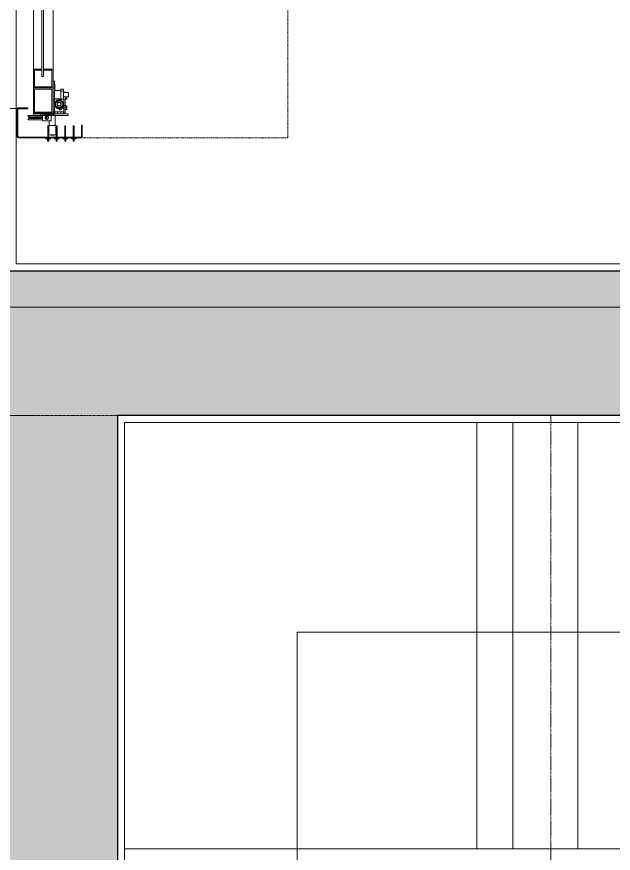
# Model space of a CAD drawing. Extents: x -2749 to 23780, y -1311 to 8245.
# Drawn here: x 1184.7 to 1349.8, y 2663.7 to 2895.4 of the extents above; entities that cross this region are included whole.
import ezdxf

# ---------------------------------------------------------------- set-up
doc = ezdxf.new("R2010")
doc.units = 0
doc.header["$MEASUREMENT"] = 0
for name, pattern in [('DASHDOT2', [0.5, 0.25, -0.125, 0, -0.125]), ('DOT2', [0.125, 0, -0.125]), ('HIDDEN', [0.375, 0.25, -0.125])]:
    doc.linetypes.add(name, pattern=pattern)
doc.layers.get('0').update_dxf_attribs({"color": 9, "lineweight": 9})
for name, color, linetype, lineweight in [('01', 9, 'Continuous', 9), ('06D', 9, 'Continuous', 9), ('10', 9, 'Continuous', 9), ('14', 9, 'Continuous', 9), ('15', 9, 'Continuous', 9), ('19', 9, 'Continuous', 9), ('19D', 9, 'DOT2', 9), ('20', 9, 'DOT2', 9), ('24', 9, 'DASHDOT2', 9), ('35', 9, 'Continuous', 9), ('40', 9, 'Continuous', 9), ('40B', 9, 'Continuous', 9), ('KOLON', 251, 'Continuous', 9), ('TARAMA', 251, 'Continuous', 13)]:
    doc.layers.add(name, color=color, linetype=linetype, lineweight=lineweight)

# ---------------------------------------------------------------- blocks, each defined once
blk = doc.blocks.new('p-seksiyonel kapı profil')
for p, q in [((-11.79, 6.84), (-11.79, 7.08)), ((-11.25, 7.08), (-11.79, 7.08)), ((-11.28, 7.76), (-11.28, 7.08)), ((-11.28, 7.76), (-11.25, 7.76)), ((-11.25, 7.76), (-10.99, 7.76)), ((-11.25, 7.53), (-11.25, 7.76)), ((-11.25, 7.53), (-10.99, 7.53)), ((-11.25, 6.82), (-11.25, 7.53)), ((-10.99, 7.53), (-10.99, 7.76)), ((-10.99, 7.53), (-10.99, 6.84)), ((-10.71, 7.08), (-10.99, 7.08)), ((-10.71, 6.84), (-10.71, 7.08)), ((-10.71, 7.08), (-10.48, 7.08)), ((-10.48, 7.08), (-10.48, 6.84)), ((-9.42, 6.84), (-9.42, 7.08)), ((-8.89, 7.08), (-9.42, 7.08)), ((-8.92, 7.76), (-8.92, 7.08)), ((-8.92, 7.76), (-8.89, 7.76)), ((-8.89, 7.76), (-8.62, 7.76)), ((-8.89, 7.53), (-8.89, 7.76)), ((-8.89, 7.53), (-8.62, 7.53)), ((-8.89, 6.82), (-8.89, 7.53)), ((-8.62, 7.53), (-8.62, 7.76)), ((-8.62, 7.53), (-8.62, 6.84)), ((-8.35, 7.08), (-8.62, 7.08)), ((-8.35, 6.84), (-8.35, 7.08)), ((-8.35, 7.08), (-8.12, 7.08)), ((-8.12, 7.08), (-8.12, 6.84)), ((-7.06, 6.84), (-7.06, 7.08)), ((-6.53, 7.08), (-7.06, 7.08)), ((-6.56, 7.76), (-6.56, 7.08)), ((-6.56, 7.76), (-6.53, 7.76)), ((-6.53, 7.76), (-6.26, 7.76)), ((-6.53, 7.53), (-6.53, 7.76)), ((-6.53, 7.53), (-6.26, 7.53)), ((-6.53, 6.82), (-6.53, 7.53)), ((-6.26, 7.53), (-6.26, 7.76)), ((-6.26, 7.53), (-6.26, 6.84)), ((-5.99, 7.08), (-6.26, 7.08)), ((-5.99, 6.84), (-5.99, 7.08)), ((-5.99, 7.08), (-5.76, 7.08)), ((-5.76, 7.08), (-5.76, 6.84)), ((-4.7, 6.84), (-4.7, 7.08)), ((-4.16, 7.08), (-4.7, 7.08)), ((-4.19, 7.76), (-4.19, 7.08)), ((-4.19, 7.76), (-4.16, 7.76)), ((-4.16, 7.76), (-3.9, 7.76)), ((-4.16, 7.53), (-4.16, 7.76)), ((-4.16, 7.53), (-3.9, 7.53)), ((-4.16, 6.82), (-4.16, 7.53)), ((-3.9, 7.53), (-3.9, 7.76)), ((-3.9, 7.53), (-3.9, 6.84)), ((-3.63, 7.08), (-3.9, 7.08)), ((-3.63, 6.84), (-3.63, 7.08)), ((-3.63, 7.08), (-3.39, 7.08)), ((-3.39, 7.08), (-3.39, 6.84)), ((-13.26, 6.34), (-13.5, 6.34)), ((-13.5, 3.27), (-13.5, 6.34)), ((-13.5, 6.34), (-13.5, 5.67)), ((-13.5, 6.34), (-13.5, 6.34)), ((-13.5, 5.67), (-13.5, 5.49)), ((-13.5, 5.67), (-13.5, 5.67)), ((-13.5, 5.49), (-13.5, 5.49)), ((-13.26, 3.27), (-13.26, 6.34)), ((-13.02, 6.82), (-13.03, 6.82)), ((-13.02, 6.58), (-13.02, 6.82)), ((-13.02, 6.82), (4.13, 6.82)), ((-13.02, 6.58), (4.13, 6.58)), ((-11.79, 6.84), (-11.28, 6.84)), ((-11.25, 6.58), (-11.25, 3.51)), ((-11.01, 6.58), (-11.01, 3.51)), ((-10.71, 6.84), (-10.99, 6.84)), ((-10.71, 6.84), (-10.48, 6.84)), ((-9.42, 6.84), (-8.92, 6.84)), ((-8.89, 6.58), (-8.89, 3.51)), ((-8.65, 6.58), (-8.65, 3.51)), ((-8.35, 6.84), (-8.62, 6.84)), ((-8.35, 6.84), (-8.12, 6.84)), ((-7.06, 6.84), (-6.56, 6.84)), ((-6.53, 6.58), (-6.53, 3.51)), ((-6.29, 6.58), (-6.29, 3.51)), ((-5.99, 6.84), (-6.26, 6.84)), ((-6.14, 5.99), (-6.14, 3.39)), ((-6.14, 5.99), (-4.25, 5.99)), ((-5.99, 6.84), (-5.76, 6.84)), ((-5.67, 6.04), (-5.72, 5.99)), ((-5.67, 6.04), (-5.53, 6.04)), ((-5.53, 6.04), (-4.73, 6.04)), ((-4.68, 5.99), (-4.73, 6.04)), ((-4.7, 6.84), (-4.19, 6.84)), ((-4.25, 3.39), (-4.25, 5.99)), ((-4.16, 6.58), (-4.16, 3.51)), ((-3.93, 6.58), (-3.93, 3.51)), ((-3.63, 6.84), (-3.9, 6.84)), ((-3.63, 6.84), (-3.39, 6.84)), ((4.13, 6.58), (4.13, 6.82)), ((4.37, 6.34), (4.6, 6.34)), ((4.37, 6.34), (4.37, -1.04)), ((4.6, 6.34), (4.6, -1.04)), ((-13.26, 3.27), (-13.5, 3.27)), ((-11.01, 3.51), (-11.25, 3.51)), ((-8.65, 3.51), (-8.89, 3.51)), ((-6.29, 3.51), (-6.53, 3.51)), ((-6.14, 3.39), (-4.25, 3.39)), ((-6.03, 3.39), (-6.03, 0.6)), ((-4.37, 2.07), (-4.37, 3.39)), ((-3.93, 3.51), (-4.16, 3.51)), ((-9.63, 0.12), (-9.63, 0.59)), ((-9.63, 0.59), (-5.32, 0.59)), ((-9.63, 0.12), (-5.85, 0.12)), ((-6.03, 0.6), (-5.77, 0.6)), ((-5.85, -0.36), (-5.85, 0.12)), ((-5.82, 0.15), (-5.82, -0.36)), ((-5.79, 0.6), (-5.79, 0.59)), ((-5.79, 0.12), (-5.79, 0.15)), ((-5.79, 0.12), (-5.32, 0.12)), ((-5.79, -0.13), (-5.79, 0.12)), ((-5.77, 0.6), (-4.85, 0.6)), ((-5.06, 0), (-5.41, 0)), ((-5.32, 0.12), (-5.32, 0.59)), ((-4.85, 0.59), (-5.32, 0.59)), ((-5.32, 0.12), (-5.32, 0)), ((-5.32, 0.12), (-0.24, 0.12)), ((-4.89, 0), (-5.06, 0)), ((-4.83, 0), (-4.89, 0)), ((-4.85, 2.07), (-4.85, 0.59)), ((-4.85, 2.07), (-2.52, 2.07)), ((-4.85, 0.59), (-3.19, 0.59)), ((-4.85, 0.59), (-4.85, 0.47)), ((-4.85, 0.47), (-3.19, 0.47)), ((-4.84, 0.4), (-4.85, 0.47)), ((-4.84, 0.34), (-4.84, 0.4)), ((-4.83, 0.28), (-4.84, 0.34)), ((-4.83, 0.22), (-4.83, 0.28)), ((-4.82, 0.18), (-4.83, 0.22)), ((-4.81, 0), (-4.83, 0)), ((-4.81, 0.15), (-4.82, 0.18)), ((-4.8, 0.12), (-4.81, 0.15)), ((-4.55, 0), (-4.81, 0)), ((-4.78, 0.12), (-4.8, 0.12)), ((-4.53, 0), (-4.55, 0)), ((-4.47, 0), (-4.53, 0)), ((-3.36, 0), (-4.47, 0)), ((-4.13, 1.38), (-4.15, 1.24)), ((-4.15, 1.24), (-4.13, 1.1)), ((-4.07, 1.51), (-4.13, 1.38)), ((-4.13, 1.1), (-4.07, 0.97)), ((-3.97, 1.61), (-4.07, 1.51)), ((-4.04, 1.38), (-4.07, 1.24)), ((-4.07, 1.24), (-4.04, 1.1)), ((-4.07, 0.97), (-3.97, 0.87)), ((-3.98, 1.51), (-4.04, 1.38)), ((-4.04, 1.1), (-3.98, 0.97)), ((-3.89, 1.61), (-3.98, 1.51)), ((-3.98, 0.97), (-3.89, 0.87)), ((-3.85, 1.68), (-3.97, 1.61)), ((-3.97, 0.87), (-3.85, 0.8)), ((-3.77, 1.68), (-3.89, 1.61)), ((-3.89, 0.87), (-3.77, 0.8)), ((-3.72, 1.71), (-3.85, 1.68)), ((-3.85, 0.8), (-3.72, 0.77)), ((-3.84, 1.65), (-3.63, 1.44)), ((-3.63, 1.04), (-3.83, 0.83)), ((-3.64, 1.71), (-3.77, 1.68)), ((-3.77, 0.8), (-3.64, 0.77)), ((-3.58, 1.7), (-3.72, 1.71)), ((-3.72, 0.77), (-3.58, 0.78)), ((-3.26, 1.44), (-3.63, 1.44)), ((-3.26, 1.04), (-3.63, 1.04)), ((-3.45, 1.65), (-3.58, 1.7)), ((-3.58, 0.78), (-3.45, 0.83)), ((-3.22, 1.24), (-3.55, 1.24)), ((-3.34, 1.56), (-3.45, 1.65)), ((-3.45, 0.83), (-3.34, 0.92)), ((-3.23, 0), (-3.36, 0)), ((-3.26, 1.45), (-3.34, 1.56)), ((-3.34, 0.92), (-3.26, 1.04)), ((-3.22, 1.31), (-3.26, 1.45)), ((-3.26, 1.04), (-3.22, 1.17)), ((-3.13, 0), (-3.23, 0)), ((-3.22, 1.17), (-3.22, 1.31)), ((-3.19, 0.59), (-2.52, 0.59)), ((-3.19, 0.59), (-3.19, 0.47)), ((-3.19, 0.47), (-3.16, 0.41)), ((-3.16, 0.41), (-3.07, 0.35)), ((-2.71, 0), (-3.13, 0)), ((-3.07, 0.35), (-2.93, 0.3)), ((-2.93, 0.3), (-2.74, 0.25)), ((-2.74, 0.25), (-2.5, 0.21)), ((-2.29, 0), (-2.71, 0)), ((-2.52, 2.07), (-2.52, 0.59)), ((-2.52, 2.07), (-2.44, 2.07)), ((-2.52, 0.59), (-2.5, 0.59)), ((-2.44, 0.59), (-2.5, 0.59)), ((-2.5, 0.59), (-2.5, 0.21)), ((-2.5, 0.21), (-2.49, 0.17)), ((-2.49, 0.17), (-2.48, 0.14)), ((-2.48, 0.14), (-2.46, 0.12)), ((-2.46, 0.12), (-2.45, 0.12)), ((-2.44, 2.07), (-2.44, 0.59)), ((1.61, 1.83), (-2.44, 1.83)), ((1.62, 1.8), (-2.44, 1.8)), ((1.27, 1.44), (-2.44, 1.44)), ((1.18, 1.24), (-2.44, 1.24)), ((1.26, 1.04), (-2.44, 1.04)), ((1.62, 0.68), (-2.44, 0.68)), ((1.61, 0.65), (-2.44, 0.65)), ((-2.44, 0.59), (-2.44, 0.12)), ((-2.01, 0.59), (-2.44, 0.59)), ((-2.19, 0), (-2.29, 0)), ((-2.06, 0), (-2.19, 0)), ((-1.64, 0), (-2.06, 0)), ((-2.01, 0.59), (-2.01, 0.12)), ((-2.01, 0.59), (0, 0.59)), ((-1.69, 0.65), (-1.74, 0.59)), ((-1.53, 0), (-1.64, 0)), ((-0.95, 0), (-1.53, 0)), ((-0.89, 0), (-0.95, 0)), ((-0.87, 0), (-0.89, 0)), ((-0.6, 0), (-0.87, 0)), ((-0.62, 0.59), (-0.68, 0.65)), ((-0.58, 0), (-0.6, 0)), ((-0.52, 0), (-0.58, 0)), ((-0.36, 0), (-0.52, 0)), ((0, 0), (-0.36, 0)), ((-0.24, 0.12), (-0.24, 0)), ((-0.24, 0.12), (0, 0.12)), ((0, 0.12), (0, 0.59)), ((0, 0), (0, 0)), ((1.62, 0.68), (1.26, 1.04)), ((1.27, 1.44), (1.62, 1.8)), ((-9.19, -1.11), (-9.22, -1.11)), ((-9.22, -1.18), (-9.22, -1.11)), ((-9.22, -1.18), (-9.19, -1.12)), ((-9.22, -1.2), (-9.22, -1.18)), ((-9.19, -1.41), (-9.22, -1.2)), ((-9.22, -1.65), (-9.22, -1.2)), ((-9.22, -1.65), (-9.19, -1.42)), ((-9.22, -1.68), (-9.22, -1.65)), ((-9.19, -1.88), (-9.22, -1.68)), ((-9.22, -2.05), (-9.22, -1.68)), ((-9.22, -2.05), (-9.19, -1.88)), ((-9.2, -2.05), (-9.22, -2.06)), ((-9.22, -2.06), (-9.22, -2.05)), ((-9.19, -1.07), (-9.19, -1.12)), ((-9.19, -1.07), (-8.74, -1.07)), ((-9.19, -1.12), (-9.19, -1.11)), ((-9.19, -1.12), (-9.19, -1.16)), ((-9.19, -1.16), (-9.19, -1.42)), ((-9.19, -1.16), (-8.74, -1.16)), ((-9.19, -1.42), (-9.19, -1.41)), ((-9.19, -1.42), (-9.19, -1.67)), ((-9.19, -1.67), (-8.74, -1.67)), ((-9.19, -1.67), (-9.19, -1.88)), ((-9.19, -2.09), (-9.19, -1.88)), ((-9.19, -1.88), (-9.19, -1.88)), ((-9.19, -2.09), (-8.74, -2.09)), ((-8.74, -0.14), (-8.27, -0.14)), ((-8.74, -2.18), (-8.74, -0.14)), ((-8.74, -4.56), (-8.74, -2.18)), ((-8.74, -2.18), (-8.39, -2.18)), ((-8.39, -0.36), (-5.79, -0.36)), ((-8.39, -0.36), (-8.39, -0.4)), ((-8.39, -3.93), (-8.39, -0.4)), ((-8.39, -0.4), (-5.79, -0.4)), ((-8.28, -1.86), (-8.31, -2.07)), ((-8.31, -2.07), (-8.31, -2.16)), ((-8.28, -2.14), (-8.31, -2.35)), ((-8.21, -1.66), (-8.28, -1.86)), ((-8.21, -1.94), (-8.28, -2.14)), ((-8.27, -0.36), (-8.27, -0.14)), ((-8.1, -1.47), (-8.21, -1.66)), ((-8.1, -1.75), (-8.21, -1.94)), ((-8.21, -2.45), (-8.19, -2.24)), ((-8.21, -2.48), (-8.19, -2.27)), ((-8.19, -2.24), (-8.13, -2.03)), ((-8.19, -2.27), (-8.13, -2.06)), ((-8.13, -2.03), (-8.02, -1.83)), ((-8.13, -2.06), (-8.02, -1.86)), ((-8.02, -2.1), (-8.13, -2.35)), ((-8.13, -2.41), (-8, -2.15)), ((-7.96, -1.31), (-8.1, -1.47)), ((-7.96, -1.59), (-8.1, -1.75)), ((-8.08, -2.4), (-8.05, -2.27)), ((-8.05, -2.27), (-8, -2.15)), ((-8.02, -1.83), (-7.88, -1.66)), ((-8.02, -1.86), (-7.88, -1.69)), ((-8, -2.07), (-8.02, -2.1)), ((-7.88, -1.8), (-8, -2.07)), ((-8, -2.15), (-7.94, -2.03)), ((-8, -2.15), (-7.99, -2.11)), ((-7.99, -2.11), (-7.87, -1.87)), ((-7.8, -1.17), (-7.96, -1.31)), ((-7.8, -1.45), (-7.96, -1.59)), ((-7.94, -2.03), (-7.86, -1.93)), ((-7.76, -1.55), (-7.88, -1.8)), ((-7.88, -1.66), (-7.78, -1.57)), ((-7.88, -1.69), (-7.81, -1.63)), ((-7.87, -1.87), (-7.76, -1.62)), ((-7.86, -1.93), (-7.77, -1.83)), ((-7.62, -1.06), (-7.8, -1.17)), ((-7.62, -1.34), (-7.8, -1.45)), ((-7.77, -1.83), (-7.67, -1.75)), ((-7.49, -1.52), (-7.76, -1.55)), ((-7.76, -1.62), (-7.76, -1.55)), ((-7.76, -1.62), (-7.48, -1.6)), ((-7.74, -1.54), (-7.71, -1.52)), ((-7.71, -1.52), (-7.52, -1.42)), ((-7.67, -1.53), (-7.52, -1.45)), ((-7.67, -1.75), (-7.56, -1.68)), ((-7.66, -2.41), (-7.6, -2.26)), ((-7.42, -0.99), (-7.62, -1.06)), ((-7.42, -1.27), (-7.62, -1.34)), ((-7.6, -2.26), (-7.49, -2.14)), ((-7.59, -0.1), (-7.59, -0.36)), ((-7.59, -2.26), (-7.59, -2.53)), ((-7.54, -2.32), (-7.59, -2.46)), ((-7.56, -1.68), (-7.44, -1.63)), ((-7.46, -2.19), (-7.54, -2.32)), ((-7.52, -1.42), (-7.31, -1.36)), ((-7.52, -1.45), (-7.31, -1.39)), ((-7.22, -1.49), (-7.49, -1.52)), ((-7.49, -2.14), (-7.36, -2.04)), ((-7.48, -1.6), (-7.18, -1.57)), ((-7.34, -2.1), (-7.46, -2.19)), ((-7.44, -1.63), (-7.31, -1.59)), ((-7.21, -0.95), (-7.42, -0.99)), ((-7.21, -1.23), (-7.42, -1.27)), ((-7.36, -2.04), (-7.21, -1.99)), ((-7.2, -2.05), (-7.34, -2.1)), ((-7.31, -1.36), (-7.09, -1.33)), ((-7.31, -1.39), (-7.09, -1.37)), ((-7.31, -1.59), (-7.18, -1.57)), ((-7.18, -1.49), (-7.22, -1.49)), ((-7.13, -0.95), (-7.21, -0.95)), ((-6.99, -1.23), (-7.21, -1.23)), ((-7.21, -1.99), (-7.05, -1.98)), ((-7.05, -2.03), (-7.2, -2.05)), ((-6.89, -1.46), (-7.18, -1.49)), ((-7.18, -1.57), (-7.14, -1.57)), ((-7.18, -1.57), (-7.05, -1.57)), ((-7.14, -1.57), (-6.87, -1.54)), ((-7.09, -0.96), (-7.09, -0.94)), ((-7.09, -1.33), (-6.87, -1.36)), ((-7.09, -1.37), (-6.87, -1.39)), ((-7.05, -1.57), (-6.92, -1.58)), ((-7.05, -1.98), (-6.89, -2.01)), ((-6.91, -2.07), (-7.05, -2.03)), ((-6.78, -1.26), (-6.99, -1.23)), ((-6.92, -1.58), (-6.79, -1.61)), ((-6.78, -2.14), (-6.91, -2.07)), ((-6.61, -1.44), (-6.89, -1.46)), ((-6.89, -2.01), (-6.75, -2.08)), ((-6.87, -1.36), (-6.66, -1.42)), ((-6.87, -1.39), (-6.71, -1.43)), ((-6.87, -1.54), (-6.61, -1.51)), ((-6.79, -1.61), (-6.67, -1.66)), ((-6.58, -1.33), (-6.78, -1.26)), ((-6.67, -2.25), (-6.78, -2.14)), ((-6.75, -2.08), (-6.63, -2.19)), ((-6.67, -1.66), (-6.56, -1.72)), ((-6.61, -2.39), (-6.67, -2.25)), ((-6.66, -1.42), (-6.64, -1.43)), ((-6.63, -2.19), (-6.55, -2.33)), ((-6.61, -1.51), (-6.61, -1.44)), ((-6.52, -1.56), (-6.61, -1.44)), ((-6.61, -1.51), (-6.52, -1.63)), ((-6.59, -0.36), (-6.59, -0.1)), ((-6.59, -2.53), (-6.59, -2.26)), ((-6.39, -1.44), (-6.58, -1.33)), ((-6.58, -1.45), (-6.47, -1.52)), ((-6.56, -1.72), (-6.45, -1.8)), ((-6.55, -1.5), (-6.47, -1.55)), ((-6.27, -1.9), (-6.52, -1.56)), ((-6.52, -1.63), (-6.27, -1.99)), ((-6.47, -1.52), (-6.3, -1.66)), ((-6.47, -1.55), (-6.3, -1.69)), ((-6.45, -1.8), (-6.35, -1.89)), ((-6.23, -1.57), (-6.39, -1.44)), ((-6.35, -1.89), (-6.27, -1.99)), ((-6.3, -1.66), (-6.16, -1.83)), ((-6.3, -1.69), (-6.16, -1.86)), ((-6.18, -2.03), (-6.27, -1.9)), ((-6.27, -1.99), (-6.18, -2.11)), ((-6.27, -1.99), (-6.2, -2.1)), ((-6.09, -1.74), (-6.23, -1.57)), ((-6.2, -2.1), (-6.15, -2.22)), ((-5.94, -2.38), (-6.18, -2.03)), ((-6.18, -2.11), (-5.94, -2.45)), ((-6.16, -1.83), (-6.05, -2.02)), ((-6.16, -1.86), (-6.05, -2.05)), ((-6.15, -2.22), (-6.11, -2.34)), ((-5.98, -1.92), (-6.09, -1.74)), ((-6.05, -2.02), (-5.99, -2.23)), ((-6.05, -2.05), (-5.99, -2.26)), ((-5.99, -2.23), (-5.98, -2.29)), ((-5.99, -2.26), (-5.98, -2.29)), ((-5.91, -2.12), (-5.98, -1.92)), ((-5.92, -0.36), (-5.92, -0.09)), ((-5.87, -2.33), (-5.91, -2.12)), ((-5.85, -0.07), (-5.9, -0.07)), ((-5.9, -0.07), (-5.9, -0.36)), ((-5.79, -0.29), (-5.79, -0.13)), ((-5.79, -0.13), (-5.41, -0.13)), ((-5.79, -0.13), (-5.79, -0.16)), ((-5.79, -0.31), (-5.41, -0.31)), ((-5.79, -0.32), (-5.79, -0.36)), ((-5.79, -0.36), (-5.79, -0.4)), ((-5.79, -0.36), (-5.41, -0.36)), ((-5.79, -3.93), (-5.79, -0.4)), ((-5.7, -0.4), (-5.79, -0.4)), ((-5.61, -0.39), (-5.7, -0.4)), ((-5.53, -0.39), (-5.61, -0.39)), ((-5.46, -0.38), (-5.53, -0.39)), ((-5.41, -0.38), (-5.46, -0.38)), ((1.59, -1.51), (1.59, -1.27)), ((4.13, -1.27), (1.59, -1.27)), ((4.13, -1.51), (1.59, -1.51)), ((4.13, -1.27), (4.13, -1.51)), ((4.37, -1.04), (4.6, -1.04)), ((-8.27, -4.56), (-9.69, -4.56)), ((-9.69, -5.74), (-9.69, -4.56)), ((-9.19, -4), (-9.22, -3.94)), ((-9.22, -4.12), (-9.22, -3.94)), ((-9.22, -4.12), (-9.19, -4)), ((-9.22, -4.14), (-9.22, -4.12)), ((-9.19, -4.37), (-9.22, -4.14)), ((-9.22, -4.56), (-9.22, -4.14)), ((-9.21, -4.56), (-9.19, -4.37)), ((-9.19, -3.9), (-9.19, -4)), ((-9.19, -3.9), (-8.74, -3.9)), ((-9.19, -4), (-9.19, -4.1)), ((-9.19, -4), (-9.19, -4)), ((-9.19, -4.1), (-9.19, -4.37)), ((-9.19, -4.1), (-8.74, -4.1)), ((-9.19, -4.37), (-9.19, -4.56)), ((-9.19, -4.37), (-9.19, -4.37)), ((-8.39, -3.93), (-5.79, -3.93)), ((-8.31, -2.35), (-8.31, -2.56)), ((-8.31, -2.56), (-8.29, -2.67)), ((-8.28, -2.72), (-8.28, -2.71)), ((-8.22, -2.92), (-8.28, -2.72)), ((-8.27, -3.93), (-8.27, -6.14)), ((-8.13, -2.35), (-8.24, -2.6)), ((-8.24, -2.67), (-8.13, -2.41)), ((-8.24, -2.67), (-8.24, -2.6)), ((-8.16, -2.79), (-8.24, -2.67)), ((-8, -3.26), (-8.22, -2.92)), ((-8.21, -2.45), (-8.21, -2.48)), ((-8.13, -2.91), (-8.17, -2.77)), ((-7.91, -3.15), (-8.16, -2.79)), ((-8.02, -3.11), (-8.13, -2.91)), ((-8.09, -2.53), (-8.08, -2.4)), ((-8.09, -2.66), (-8.09, -2.53)), ((-8.07, -2.79), (-8.09, -2.66)), ((-8.03, -2.91), (-8.07, -2.79)), ((-7.98, -3.03), (-8.03, -2.91)), ((-7.88, -3.27), (-8.02, -3.11)), ((-7.68, -3.51), (-8, -3.26)), ((-7.91, -3.15), (-7.98, -3.03)), ((-7.83, -3.25), (-7.91, -3.15)), ((-7.82, -3.27), (-7.91, -3.15)), ((-7.77, -3.38), (-7.88, -3.27)), ((-7.73, -3.34), (-7.83, -3.25)), ((-7.57, -3.61), (-7.82, -3.27)), ((-7.62, -3.41), (-7.73, -3.34)), ((-7.68, -2.57), (-7.66, -2.41)), ((-7.67, -2.53), (-7.68, -2.49)), ((-7.67, -2.6), (-7.68, -2.52)), ((-7.66, -2.64), (-7.68, -2.52)), ((-7.66, -2.73), (-7.68, -2.57)), ((-7.63, -3.53), (-7.68, -3.51)), ((-7.62, -2.68), (-7.67, -2.53)), ((-7.62, -2.75), (-7.67, -2.6)), ((-7.59, -2.79), (-7.66, -2.64)), ((-7.59, -2.87), (-7.66, -2.73)), ((-7.62, -2.67), (-7.55, -2.73)), ((-7.52, -2.82), (-7.62, -2.68)), ((-7.52, -2.88), (-7.62, -2.75)), ((-7.51, -3.48), (-7.62, -3.41)), ((-7.59, -2.46), (-7.59, -2.61)), ((-7.59, -2.53), (-7.59, -2.7)), ((-7.59, -2.61), (-7.54, -2.75)), ((-7.49, -2.91), (-7.59, -2.79)), ((-7.49, -3), (-7.59, -2.87)), ((-7.57, -2.76), (-7.53, -2.79)), ((-7.3, -3.59), (-7.57, -3.61)), ((-7.56, -3.93), (-7.56, -6.14)), ((-5.79, -3.97), (-7.56, -3.97)), ((-7.54, -2.75), (-7.46, -2.87)), ((-7.53, -2.79), (-7.52, -2.8)), ((-7.45, -2.89), (-7.52, -2.82)), ((-7.4, -2.98), (-7.52, -2.88)), ((-7.38, -3.52), (-7.51, -3.48)), ((-7.36, -3.01), (-7.49, -2.91)), ((-7.36, -3.09), (-7.49, -3)), ((-7.46, -2.87), (-7.34, -2.97)), ((-7.29, -3.65), (-7.43, -3.6)), ((-7.25, -3.05), (-7.4, -2.98)), ((-7.26, -3.55), (-7.38, -3.52)), ((-7.21, -3.06), (-7.36, -3.01)), ((-7.21, -3.14), (-7.36, -3.09)), ((-7.34, -2.97), (-7.2, -3.02)), ((-7.04, -3.57), (-7.3, -3.59)), ((-6.88, -3.64), (-7.29, -3.65)), ((-7.13, -3.57), (-7.26, -3.55)), ((-7.09, -3.07), (-7.25, -3.05)), ((-7.09, -3.6), (-7.24, -3.59)), ((-7.05, -3.07), (-7.21, -3.06)), ((-7.05, -3.15), (-7.21, -3.14)), ((-7.2, -3.02), (-7.05, -3.03)), ((-7, -3.56), (-7.13, -3.57)), ((-6.93, -3.05), (-7.09, -3.07)), ((-6.87, -3.58), (-7.09, -3.6)), ((-7.05, -3.03), (-6.91, -3)), ((-6.89, -3.04), (-7.05, -3.07)), ((-6.89, -3.12), (-7.05, -3.15)), ((-7, -3.56), (-7.04, -3.57)), ((-6.7, -3.53), (-7, -3.56)), ((-6.87, -3.54), (-7, -3.56)), ((-6.79, -2.99), (-6.93, -3.05)), ((-6.91, -3), (-6.78, -2.92)), ((-6.75, -2.96), (-6.89, -3.04)), ((-6.75, -3.05), (-6.89, -3.12)), ((-6.51, -3.51), (-6.88, -3.64)), ((-6.74, -3.5), (-6.87, -3.54)), ((-6.72, -3.54), (-6.87, -3.58)), ((-6.66, -2.89), (-6.79, -2.99)), ((-6.78, -2.92), (-6.67, -2.82)), ((-6.63, -2.85), (-6.75, -2.96)), ((-6.63, -2.94), (-6.75, -3.05)), ((-6.62, -3.45), (-6.74, -3.5)), ((-6.66, -2.82), (-6.73, -2.89)), ((-6.42, -3.5), (-6.7, -3.53)), ((-6.67, -2.82), (-6.61, -2.68)), ((-6.57, -2.69), (-6.66, -2.82)), ((-6.66, -2.8), (-6.61, -2.76)), ((-6.57, -2.76), (-6.66, -2.89)), ((-6.63, -2.73), (-6.56, -2.67)), ((-6.55, -2.72), (-6.63, -2.85)), ((-6.55, -2.8), (-6.63, -2.94)), ((-6.51, -3.38), (-6.62, -3.45)), ((-6.59, -2.53), (-6.61, -2.39)), ((-6.61, -2.68), (-6.59, -2.53)), ((-6.59, -2.7), (-6.59, -2.53)), ((-6.51, -2.54), (-6.57, -2.69)), ((-6.51, -2.61), (-6.57, -2.76)), ((-6.55, -2.33), (-6.5, -2.48)), ((-6.5, -2.56), (-6.55, -2.72)), ((-6.5, -2.64), (-6.55, -2.8)), ((-6.5, -2.49), (-6.51, -2.54)), ((-6.5, -2.52), (-6.51, -2.61)), ((-6.41, -3.3), (-6.51, -3.38)), ((-6.5, -2.48), (-6.5, -2.64)), ((-6.5, -2.52), (-6.5, -2.56)), ((-6.31, -3.26), (-6.42, -3.5)), ((-6.32, -3.2), (-6.41, -3.3)), ((-6.18, -3.25), (-6.37, -3.41)), ((-6.24, -3.1), (-6.32, -3.2)), ((-6.19, -3.02), (-6.31, -3.26)), ((-6.16, -3.1), (-6.29, -3.27)), ((-6.18, -2.98), (-6.24, -3.1)), ((-6.18, -2.98), (-6.19, -3.02)), ((-6.05, -2.71), (-6.18, -2.98)), ((-6.13, -2.86), (-6.18, -2.98)), ((-6.17, -3.24), (-6.08, -3.13)), ((-6.05, -2.91), (-6.16, -3.1)), ((-6.1, -2.73), (-6.13, -2.86)), ((-6.11, -2.34), (-6.09, -2.47)), ((-6.09, -2.6), (-6.1, -2.73)), ((-6.09, -2.47), (-6.09, -2.6)), ((-6.08, -3.13), (-5.97, -2.95)), ((-5.94, -2.45), (-6.05, -2.71)), ((-5.99, -2.7), (-6.05, -2.91)), ((-5.97, -2.55), (-5.99, -2.7)), ((-5.97, -2.95), (-5.9, -2.74)), ((-5.94, -2.45), (-5.94, -2.38)), ((-5.9, -2.74), (-5.87, -2.53)), ((-5.86, -2.44), (-5.87, -2.33)), ((-5.87, -2.53), (-5.86, -2.44)), ((-5.79, -3.93), (-5.7, -3.93)), ((-5.79, -3.93), (-5.79, -4.01)), ((-5.79, -8.86), (-5.79, -4.01)), ((-5.79, -4.01), (-5.41, -4.01)), ((-5.7, -3.93), (-5.61, -3.92)), ((-5.61, -3.92), (-5.53, -3.92)), ((-5.53, -3.92), (-5.46, -3.91)), ((-5.46, -3.91), (-5.41, -3.91)), ((-9.69, -5.74), (-8.27, -5.74)), ((-8.74, -5.88), (-8.74, -5.74)), ((-8.74, -5.88), (-8.27, -5.88)), ((-7.56, -6.14), (-8.27, -6.14)), ((-8.27, -6.14), (-8.27, -6.63)), ((-7.56, -6.63), (-8.27, -6.63)), ((-7.56, -6.14), (-7.56, -6.63)), ((-7.56, -6.33), (-5.79, -6.33)), ((-5.92, -7.82), (-5.92, -6.82)), ((-5.85, -6.81), (-5.9, -6.81)), ((-5.9, -6.81), (-5.9, -7.84)), ((-5.85, -8.04), (-5.85, -6.61)), ((-5.82, -6.58), (-5.82, -8.07)), ((-5.9, -7.84), (-5.85, -7.84)), ((-5.79, -8.86), (-5.41, -8.86))]:
    blk.add_line(p, q)
for centre, radius, start, end in [((-13.02, 6.34), 0.473, 90, 180), ((-13.03, 6.34), 0.473, 90, 180), ((-13.02, 6.34), 0.236, 90, 180), ((-11.28, 6.81), 0.0295, 11.537, 90), ((-10.99, 6.81), 0.0295, 90, 168.463), ((-8.92, 6.81), 0.0295, 11.537, 90), ((-8.62, 6.81), 0.0295, 90, 168.463), ((-6.56, 6.81), 0.0295, 11.537, 90), ((-6.26, 6.81), 0.0295, 90, 168.463), ((-4.19, 6.81), 0.0295, 11.537, 90), ((-3.9, 6.81), 0.0295, 90, 168.463), ((4.13, 6.34), 0.473, 0, 90), ((4.13, 6.34), 0.236, 0, 90), ((-7.09, -0.1), 0.502, 153.6489, 180), ((-7.09, -0.1), 0.502, 0, 26.3511), ((-5.82, 0.12), 0.0295, 90, 180), ((-5.32, 0.12), 0.472, 90, 180), ((-3.84, 1.24), 0.295, 0.8144, 45), ((-3.84, 1.24), 0.295, 315.6236, 359.6289), ((1.47, 1.24), 0.295, 135, 179.1856), ((1.47, 1.24), 0.295, 180.3711, 224.3764), ((-5.9, -0.09), 0.0177, 90, 180), ((4.13, -1.04), 0.473, 270, 0), ((4.13, -1.04), 0.236, 270, 0), ((-5.9, -6.82), 0.0177, 90, 180), ((-5.82, -6.61), 0.0295, 90, 180), ((-5.9, -7.82), 0.0177, 180, 270), ((-5.82, -8.04), 0.0295, 180, 270)]:
    blk.add_arc(centre, radius, start, end)
blk = doc.blocks.new('p-seksiyonel-5851')
at = {"layer": '06D'}
for points in [[(-13.45, 2.7), (-297.66, 2.7)], [(-13.35, -2.7), (-297.66, -2.7)]]:
    blk.add_lwpolyline(points, dxfattribs=at)
at = {"layer": '10'}
for points in [[(-309.86, -2.7), (-309.86, 2.7), (-302.86, 2.7), (-302.86, -2.7), (-309.86, -2.7)], [(-297.66, -0.05), (-297.66, -2.7), (-302.86, -2.7), (-302.86, 2.7), (-297.66, 2.7), (-297.66, 0.45)], [(-297.96, -0.05), (-297.96, -2.4), (-302.56, -2.4), (-302.56, 2.4), (-297.96, 2.4), (-297.96, 0.45)]]:
    blk.add_lwpolyline(points, dxfattribs=at)
blk.add_lwpolyline([(-309.56, -2.4), (-309.56, 2.4), (-303.16, 2.4), (-303.16, -2.4)], close=True, dxfattribs=at)
at = {"layer": '15'}
blk.add_lwpolyline([(-210.65, 0.45), (-299.64, 0.45), (-299.64, -0.05), (-210.65, -0.05), (-210.65, 0.45)], dxfattribs=at)
at = {"layer": '20'}
blk.add_lwpolyline([(-316.7, -1.22), (-316.7, -67.69), (99.99, -67.69), (99.99, -1.22)], dxfattribs=at)
at = {"layer": '40'}
blk.add_lwpolyline([(-309.86, -2.7), (93.17, -2.7), (93.17, 2.7), (-309.86, 2.7)], close=True, dxfattribs=at)
at = {"layer": '10', "rotation": 90}
blk.add_blockref('p-seksiyonel kapı profil', (-309.86, 2.71), dxfattribs=at)
blk = doc.blocks.new('P-AKS_AUDI')
at = {"layer": '24'}
blk.add_lwpolyline([(-3840, 0), (-3500, 0)], dxfattribs=at)
blk = doc.blocks.new('p-zemin kat')
at = {"layer": '01'}
blk.add_lwpolyline([(1222.5, 2515), (1757.5, 2515), (1757.5, 2430), (1962.5, 2430), (1962.5, 2390), (1717.5, 2390), (1717.5, 2475), (1212.5, 2475), (1212.5, 2390), (1162.5, 2390), (1162.5, 2515), (1162.5, 2825), (1962.5, 2825), (1962.5, 2785), (1212.5, 2785), (1212.5, 2515)], close=True, dxfattribs=at)
at = {"layer": '14'}
blk.add_lwpolyline([(1964.5, 2580), (1964.5, 2657), (1945.5, 2657), (1945.5, 2627), (1759.5, 2627), (1759.5, 2657), (1740.5, 2657), (1740.5, 2517), (1214.5, 2517), (1214.5, 2783), (1740.5, 2783), (1740.5, 2763), (1759.5, 2763), (1759.5, 2783), (1945.5, 2783), (1945.5, 2763), (1964.5, 2763), (1964.5, 2827), (1184.5, 2827), (1184.5, 2870), (1182.5, 2870)], dxfattribs=at)
at = {"layer": '19', "linetype": 'Continuous'}
for points in [[(1312, 2665), (1312, 2783)], [(1312, 2665), (1312, 2783)], [(1340, 2665), (1340, 2783)], [(1330, 2665), (1214.5, 2665)], [(1409.86, 2665), (1332.5, 2665)], [(1332.5, 2665), (1332.5, 2635), (1342.5, 2635)]]:
    blk.add_lwpolyline(points, dxfattribs=at)
at = {"layer": '19'}
blk.add_lwpolyline([(1567, 2577), (1262.25, 2577), (1262.25, 2725), (1372.36, 2725)], dxfattribs=at)
at = {"layer": '19D', "linetype": 'HIDDEN'}
blk.add_lwpolyline([(1332.5, 2665), (1332.5, 2785)], dxfattribs=at)
at = {"layer": '40'}
blk.add_lwpolyline([(1214.5, 2783), (1322, 2783), (1322, 2665), (1214.5, 2665)], close=True, dxfattribs=at)
at = {"layer": '40B'}
for points in [[(2222.5, 2815), (2222.5, 3885), (1162.5, 3885), (1162.5, 2865), (1162.5, 2865), (1162.5, 2815), (2222.5, 2815)], [(1750, 2495), (1750, 2815), (1162.5, 2815), (1162.5, 2495)]]:
    blk.add_lwpolyline(points, close=True, dxfattribs=at)
at = {"rotation": 90}
blk.add_blockref('p-seksiyonel-5851', (1192.01, 3178.54), dxfattribs=at)
at = {"layer": '24'}
blk.add_blockref('P-AKS_AUDI', (4722.5, 2785), dxfattribs=at)

msp = doc.modelspace()

# ---------------------------------------------------------------- hatches: boundary and pattern name
at = {"layer": 'TARAMA', "linetype": 'ByBlock', "lineweight": -3}
h = msp.add_hatch(dxfattribs=at)
h.set_pattern_fill('ANSI36', color=256, scale=2, style=0)
h.set_pattern_definition([(45, (4746.007, 395.342), (3.367596, 12.347852), [15.875, -3.175, 0, -3.175])])
h.paths.add_polyline_path([(4762.5, 425), (4682.5, 425), (4682.5, 345), (4762.5, 345)])
h.paths.add_polyline_path([(1262.5, 425), (1182.5, 425), (1182.5, 345), (1262.5, 345)])
h.paths.add_polyline_path([(1962.5, 345), (1962.5, 425), (1882.5, 425), (1882.5, 345)])
h.paths.add_polyline_path([(2662.5, 425), (2582.5, 425), (2582.5, 345), (2662.5, 345)])
h.paths.add_polyline_path([(3282.5, 425), (3282.5, 345), (3362.5, 345), (3362.5, 425)])
h.paths.add_polyline_path([(4062.5, 425), (3982.5, 425), (3982.5, 345), (4062.5, 345)])
h.paths.add_polyline_path([(4782.5, 2785), (4782.5, 2365), (4732.5, 2365), (4732.5, 2475), (4302.5, 2475), (4302.5, 2515), (4732.5, 2515), (4732.5, 2785), (4302.5, 2785), (4302.5, 2825), (4782.5, 2825)])
h.paths.add_polyline_path([(1757.5, 2515), (1757.5, 2430), (1962.5, 2430), (1962.5, 2390), (1747.5, 2390), (1717.5, 2390), (1717.5, 2475), (1212.5, 2475), (1212.5, 2390), (1162.5, 2390), (1162.5, 2825), (1962.5, 2825), (1962.5, 2785), (1212.5, 2785), (1212.5, 2515)])
h.paths.add_polyline_path([(1882.5, 1945), (1962.5, 1945), (1962.5, 2025), (1882.5, 2025)])
h.paths.add_polyline_path([(1182.5, 1945), (1262.5, 1945), (1262.5, 2025), (1182.5, 2025)])
h.paths.add_polyline_path([(3982.5, 2365), (4062.5, 2365), (4062.5, 2445), (3982.5, 2445)])
h.paths.add_polyline_path([(3282.5, 2365), (3362.5, 2365), (3362.5, 2445), (3282.5, 2445)])
h.paths.add_polyline_path([(2582.5, 2365), (2662.5, 2365), (2662.5, 2445), (2582.5, 2445)])
h.paths.add_polyline_path([(3982.5, 2745), (4062.5, 2745), (4062.5, 2825), (3982.5, 2825)])
h.paths.add_polyline_path([(2582.5, 2745), (2662.5, 2745), (2662.5, 2825), (2582.5, 2825)])
h.paths.add_polyline_path([(3282.5, 2745), (3362.5, 2745), (3362.5, 2825), (3282.5, 2825)])
h.paths.add_polyline_path([(1882.5, 3805), (1962.5, 3805), (1962.5, 3885), (1882.5, 3885)])
h.paths.add_polyline_path([(1182.5, 3805), (1262.5, 3805), (1262.5, 3885), (1182.5, 3885)])

# ---------------------------------------------------------------- linework, layer by layer
at = {"layer": '35'}
msp.add_lwpolyline([(1184.5, 2827), (1964.5, 2827), (1964.5, 2827), (2200.5, 2827), (2200.5, 3863), (1964.5, 3863), (1964.5, 3803), (1880.5, 3803), (1880.5, 3863), (1264.5, 3863), (1264.5, 3803), (1184.5, 3803)], close=True, dxfattribs=at)
msp.add_lwpolyline([(1340, 2665), (1312, 2665), (1312, 2783)], dxfattribs=at)
msp.add_lwpolyline([(1340, 2665), (1312, 2665), (1312, 2783)], dxfattribs=at)
at = {"layer": 'KOLON', "linetype": 'ByBlock', "lineweight": -3}
msp.add_lwpolyline([(1757.5, 2515), (1757.5, 2430), (1962.5, 2430), (1962.5, 2390), (1747.5, 2390), (1717.5, 2390), (1717.5, 2475), (1717.5, 2475), (1212.5, 2475), (1212.5, 2390), (1162.5, 2390), (1162.5, 2825), (1962.5, 2825), (1962.5, 2785), (1212.5, 2785), (1212.5, 2515), (1757.5, 2515)], dxfattribs=at)

# ---------------------------------------------------------------- block references
msp.add_blockref('p-zemin kat', (0, 0))

doc.saveas('drawing.dxf')
